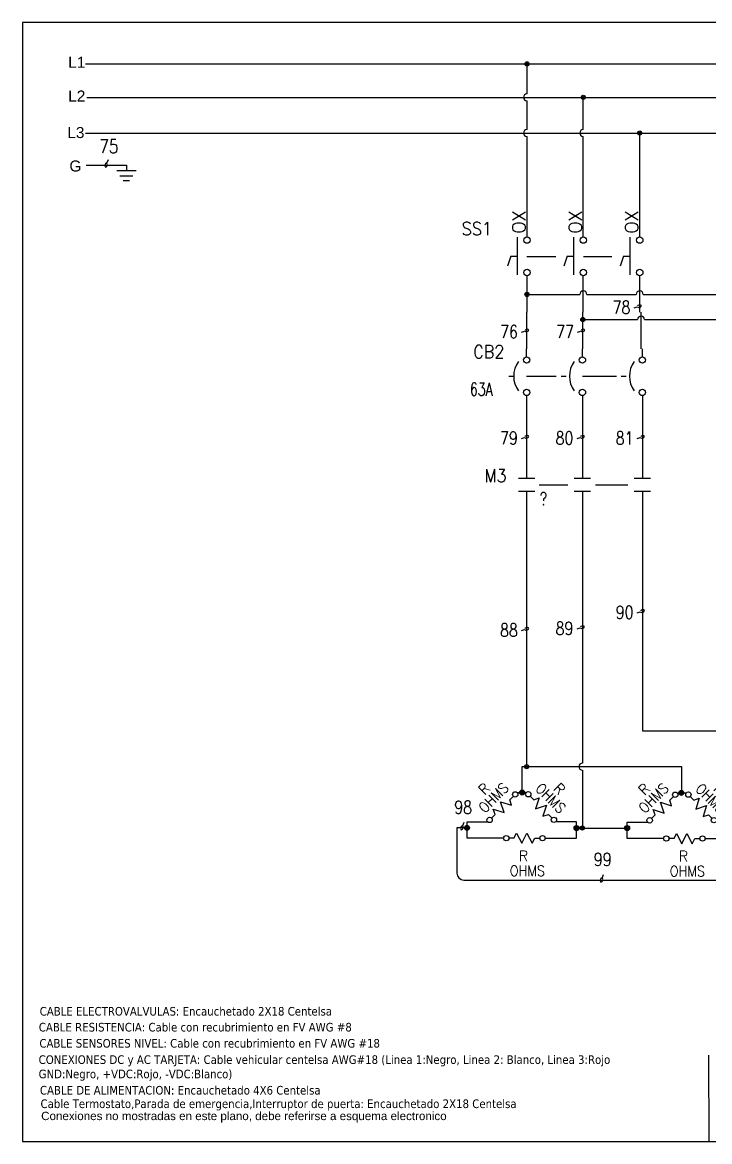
# Model space of a CAD drawing. Header units: inches. Extents: x 18.7 to 39.4, y 4.3 to 20.5.
# Drawn here: x 18.66 to 28.59, y 4.33 to 20.52 of the extents above; entities that cross this region are included whole.
import ezdxf
from ezdxf.enums import TextEntityAlignment as Align

# ---------------------------------------------------------------- set-up
doc = ezdxf.new("R2010")
doc.units = ezdxf.units.IN
doc.header["$MEASUREMENT"] = 0
doc.linetypes.add('HIDDEN2', pattern=[0.1875, 0.125, -0.0625])
for name, color, linetype in [('BLK_12AWG', 7, 'Continuous'), ('DESC', 250, 'Continuous'), ('LINK', 9, 'Continuous'), ('MISC', 7, 'Continuous'), ('SYMS', 7, 'Continuous'), ('TAGS', 150, 'Continuous'), ('WIREFIXED', 7, 'Continuous'), ('WIRES', 7, 'Continuous'), ('XREFCHILD', 134, 'Continuous')]:
    doc.layers.add(name, color=color, linetype=linetype)
doc.styles.add('SLDTEXTSTYLE0', font='tahoma.ttf')
doc.styles.get("Standard").update_dxf_attribs({"font": 'arial.ttf'})
doc.styles.add('WD', font='romans.shx')

# ---------------------------------------------------------------- blocks, each defined once
blk = doc.blocks.new('VGND2')
for p, q in [((0.09375, 0), (-0.09375, 0)), ((-0.0625, -0.046875), (0.0625, -0.046875)), ((-0.03125, -0.09375), (0.03125, -0.09375))]:
    blk.add_line(p, q)
at = {"style": 'WD', "flags": 1}
blk.add_attdef('X2TERM01', (0, 0), '', height=0.01, dxfattribs=at)
blk = doc.blocks.new('WD_WNH')
at = {"linetype": 'Continuous', "style": 'WD', "width": 0.8}
blk.add_attdef('WIRENO', text='', height=0.125, dxfattribs=at).set_placement((0, 0.062), align=Align.CENTER)
at = {"style": 'WD', "flags": 1}
for tag, p in [('W01USER', (0, 0.078)), ('W02USER', (0, 0.07)), ('W03USER', (0, 0.062)), ('W04USER', (0, 0.055)), ('W05USER', (0, 0.047)), ('W06USER', (0, 0.039)), ('W07USER', (0, 0.031)), ('W08USER', (0, 0.023)), ('W09USER', (0, 0.016)), ('W10USER', (0, 0.008))]:
    blk.add_attdef(tag, text='', height=0.005, dxfattribs=at).set_placement(p, align=Align.CENTER)
blk = doc.blocks.new('VCB1')
at = {"linetype": 'HIDDEN2'}
blk.add_line((-0.171, 0), (-0.125, 0), dxfattribs=at)
for centre in [(0, 0.156), (0, -0.156)]:
    blk.add_circle(centre, 0.0312)
blk.add_arc((0.109, 0), 0.234, 143.1301, 216.8699)
at = {"style": 'WD'}
for tag, p, width in [('INST', (0.219, 0.388), 0.7), ('LOC', (0.219, 0.219), 0.7), ('TAG1', (0.127, 0.064), 0.9), ('XREF', (0.129, -0.09), 0.7), ('DESC1', (0.129, -0.242), 0.7), ('DESC2', (0.129, -0.389), 0.7)]:
    blk.add_attdef(tag, p, '', height=0.125, dxfattribs=dict(at, width=width))
at = {"linetype": 'Continuous', "style": 'WD'}
for tag, height, flags, p in [('TERM01', 0.125, 8, (-0.055, 0.207)), ('MFG', 0.01, 9, (-0.142, -0.088)), ('CAT', 0.01, 9, (-0.142, -0.073))]:
    blk.add_attdef(tag, text='', height=height, dxfattribs=dict(at, flags=flags)).set_placement(p, align=Align.RIGHT)
at = {"style": 'WD', "width": 0.7}
blk.add_attdef('RATING1', text='', height=0.125, dxfattribs=at).set_placement((-0.188, 0.062), align=Align.RIGHT)
at = {"color": 7, "style": 'WD', "flags": 1}
for tag, p in [('X2TERM01', (0, 0.188)), ('X8TERM02', (0, -0.188))]:
    blk.add_attdef(tag, p, '', height=0.0125, dxfattribs=at)
at = {"color": 7, "style": 'WD'}
for tag, p in [('X4LINK', (-0.25, 0)), ('X1LINK', (0, 0))]:
    blk.add_attdef(tag, p, '', height=0.01, dxfattribs=at)
at = {"linetype": 'Continuous', "style": 'WD', "flags": 9}
blk.add_attdef('ASSYCODE', text='', height=0.01, dxfattribs=at).set_placement((-0.153, -0.106), align=Align.CENTER)
at = {"style": 'WD', "flags": 9}
for tag, p in [('FAMILY', (-0.142, -0.036)), ('CONTACT', (-0.129, -0.129))]:
    blk.add_attdef(tag, text='', height=0.01, dxfattribs=at).set_placement(p, align=Align.RIGHT)
at = {"linetype": 'Continuous', "style": 'WD', "flags": 8}
blk.add_attdef('TERM02', text='', height=0.125, dxfattribs=at).set_placement((-0.041, -0.213), align=Align.TOP_RIGHT)
blk = doc.blocks.new('VCB2')
at = {"linetype": 'HIDDEN2'}
blk.add_line((-0.203, 0), (-0.156, 0), dxfattribs=at)
for centre in [(0, 0.156), (0, -0.156)]:
    blk.add_circle(centre, 0.0312)
blk.add_arc((0.109, 0), 0.234, 143.1301, 216.8699)
at = {"style": 'WD'}
for tag, p, width in [('INST', (0.219, 0.388), 0.7), ('LOC', (0.219, 0.219), 0.7), ('TAG2', (0.127, 0.064), 0.9), ('XREF', (0.129, -0.09), 0.7), ('DESC1', (0.129, -0.242), 0.7), ('DESC2', (0.129, -0.389), 0.7)]:
    blk.add_attdef(tag, p, '', height=0.125, dxfattribs=dict(at, width=width))
at = {"linetype": 'Continuous', "style": 'WD', "flags": 8}
blk.add_attdef('TERM01', text='', height=0.125, dxfattribs=at).set_placement((-0.055, 0.207), align=Align.RIGHT)
at = {"style": 'WD', "width": 0.7}
blk.add_attdef('RATING1', text='', height=0.125, dxfattribs=at).set_placement((-0.188, 0.062), align=Align.RIGHT)
at = {"color": 7, "style": 'WD', "flags": 1}
for tag, p in [('X2TERM01', (0, 0.188)), ('X8TERM02', (0, -0.188))]:
    blk.add_attdef(tag, p, '', height=0.0125, dxfattribs=at)
at = {"color": 7, "style": 'WD'}
for tag, p in [('X4LINK', (-0.25, 0)), ('X1LINK', (0, 0))]:
    blk.add_attdef(tag, p, '', height=0.01, dxfattribs=at)
at = {"style": 'WD', "flags": 9}
for tag, p in [('CONTACT', (-0.129, -0.056)), ('FAMILY', (-0.142, -0.036))]:
    blk.add_attdef(tag, text='', height=0.01, dxfattribs=at).set_placement(p, align=Align.RIGHT)
at = {"linetype": 'Continuous', "style": 'WD', "flags": 8}
blk.add_attdef('TERM02', text='', height=0.125, dxfattribs=at).set_placement((-0.041, -0.213), align=Align.TOP_RIGHT)
blk = doc.blocks.new('VSS112')
for p, q in [((-0.094, 0.185), (-0.094, -0.18)), ((-0.156, 0), (-0.188, -0.094)), ((-0.156, 0), (-0.094, 0))]:
    blk.add_line(p, q)
for centre in [(0, 0.156), (0, -0.156)]:
    blk.add_circle(centre, 0.0312)
at = {"style": 'WD'}
blk.add_attdef('STATE', (-0.016, 0.219), '', height=0.125, rotation=90, dxfattribs=at)
for tag, p, width in [('INST', (0.219, 0.56), 0.7), ('LOC', (0.219, 0.391), 0.7), ('TAG1', (0.127, 0.064), 0.9), ('XREF', (0.129, -0.09), 0.7), ('DESC1', (0.129, -0.437), 0.7), ('DESC2', (0.129, -0.594), 0.7)]:
    blk.add_attdef(tag, p, '', height=0.125, dxfattribs=dict(at, width=width))
at = {"style": 'WD', "width": 0.7}
blk.add_attdef('POS2', (-0.188, 0.125), '', height=0.125, rotation=90, dxfattribs=at)
at = {"linetype": 'Continuous', "style": 'WD', "flags": 8}
for tag, p in [('TERM01', (0.047, 0.219)), ('TERM02', (0.047, -0.281))]:
    blk.add_attdef(tag, p, '', height=0.125, dxfattribs=at)
at = {"color": 7, "style": 'WD', "flags": 1}
for tag, p in [('X2TERM01', (0, 0.188)), ('X8TERM02', (0, -0.188))]:
    blk.add_attdef(tag, p, '', height=0.0125, dxfattribs=at)
at = {"color": 7, "style": 'WD'}
for tag, p in [('X4LINK', (-0.266, 0)), ('X1LINK', (0, 0))]:
    blk.add_attdef(tag, p, '', height=0.01, dxfattribs=at)
at = {"style": 'WD'}
for tag, p, flags in [('FAMILY', (-0.059, 0.054), 9), ('CONTACT', (-0.059, 0.037), 1)]:
    blk.add_attdef(tag, p, '', height=0.01, dxfattribs=dict(at, flags=flags))
at = {"linetype": 'Continuous', "style": 'WD', "flags": 9}
for tag, p in [('MFG', (-0.046, 0.005)), ('CAT', (-0.046, 0.019)), ('ASSYCODE', (-0.049, -0.011))]:
    blk.add_attdef(tag, text='', height=0.01, dxfattribs=at).set_placement(p, align=Align.CENTER)
at = {"style": 'WD', "width": 0.7}
blk.add_attdef('POS1', text='', height=0.125, rotation=90, dxfattribs=at).set_placement((-0.188, -0.125), align=Align.RIGHT)
blk = doc.blocks.new('WDDOT')
for radius in [0.03, 0.0187, 0.00929]:
    blk.add_circle((0, 0), radius)
blk = doc.blocks.new('HRE1T')
for p, q in [((-0.125, 0), (-0.188, 0)), ((-0.125, 0), (-0.094, 0.062)), ((-0.094, 0.062), (-0.031, -0.062)), ((-0.031, -0.062), (0.031, 0.062)), ((0.031, 0.062), (0.094, -0.062)), ((0.094, -0.062), (0.125, 0)), ((0.125, 0), (0.188, 0))]:
    blk.add_line(p, q)
for centre in [(-0.218, 0), (0.218, 0)]:
    blk.add_circle(centre, 0.0322)
at = {"style": 'WD'}
for tag, width, p in [('INST', 0.7, (0, 0.888)), ('LOC', 0.7, (0, 0.719)), ('DESC1', 0.7, (0, 0.562)), ('DESC2', 0.7, (0, 0.406)), ('RATING1', 0.9, (0.006, 0.094))]:
    blk.add_attdef(tag, text='', height=0.125, dxfattribs=dict(at, width=width)).set_placement(p, align=Align.CENTER)
blk.add_attdef('TAG1', text='', height=0.125, dxfattribs=at).set_placement((0, 0.25), align=Align.CENTER)
for tag, p, height, flags in [('FAMILY', (0.205, 0.152), 0.01, 9), ('X4TERM01', (-0.25, 0), 0.0125, 1), ('X1TERM02', (0.25, 0), 0.0125, 1)]:
    blk.add_attdef(tag, p, '', height=height, dxfattribs=dict(at, flags=flags))
at = {"linetype": 'Continuous', "style": 'WD', "flags": 9}
for tag, p in [('ASSYCODE', (0.219, 0.062)), ('MFG', (0.228, 0.089)), ('CAT', (0.23, 0.108))]:
    blk.add_attdef(tag, text='', height=0.01, dxfattribs=at).set_placement(p, align=Align.CENTER)
at = {"linetype": 'Continuous', "style": 'WD', "flags": 8}
blk.add_attdef('TERM01', text='', height=0.125, dxfattribs=at).set_placement((-0.312, -0.047), align=Align.TOP_RIGHT)
at = {"style": 'WD', "width": 0.9}
blk.add_attdef('RATING2', text='', height=0.125, dxfattribs=at).set_placement((0.006, -0.125), align=Align.TOP_CENTER)
at = {"linetype": 'Continuous', "style": 'WD', "flags": 8}
blk.add_attdef('TERM02', text='', height=0.125, dxfattribs=at).set_placement((0.312, -0.047), align=Align.TOP_LEFT)
blk = doc.blocks.new('VMS21')
at = {"linetype": 'Continuous'}
for p, q in [((-0.08, 0.062), (0.08, 0.062)), ((-0.08, -0.062), (0.08, -0.062))]:
    blk.add_line(p, q, dxfattribs=at)
at = {"style": 'WD'}
for tag, p, width in [('INST', (0.125, 0.281), 0.7), ('LOC', (0.125, 0.111), 0.7), ('TAG2', (0.127, -0.045), 0.9), ('XREF', (0.129, -0.199), 0.7), ('DESC1', (0.129, -0.351), 0.7), ('DESC2', (0.129, -0.508), 0.7), ('DESC3', (0.129, -0.664), 0.7)]:
    blk.add_attdef(tag, p, '', height=0.125, dxfattribs=dict(at, width=width))
at = {"linetype": 'Continuous', "style": 'WD', "width": 0.9, "flags": 8}
blk.add_attdef('TERM01', text='', height=0.125, dxfattribs=at).set_placement((-0.031, 0.125), align=Align.RIGHT)
at = {"style": 'WD'}
for tag, p, flags in [('FAMILY', (-0.181, 0.003), 9), ('CONTACT', (-0.181, -0.014), 1)]:
    blk.add_attdef(tag, p, '', height=0.01, dxfattribs=dict(at, flags=flags))
at = {"color": 7, "style": 'WD'}
for tag, p in [('X4LINK', (-0.141, 0)), ('X1LINK', (0.125, 0))]:
    blk.add_attdef(tag, p, '', height=0.01, dxfattribs=at)
at = {"color": 7, "style": 'WD', "flags": 1}
for tag, p in [('X2TERM01', (0, 0.062)), ('X8TERM02', (0, -0.062))]:
    blk.add_attdef(tag, p, '', height=0.0125, dxfattribs=at)
at = {"linetype": 'Continuous', "style": 'WD', "width": 0.9, "flags": 8}
blk.add_attdef('TERM02', text='', height=0.125, dxfattribs=at).set_placement((-0.031, -0.125), align=Align.TOP_RIGHT)
blk = doc.blocks.new('WD_WNV')
at = {"linetype": 'Continuous', "style": 'WD', "width": 0.8}
blk.add_attdef('WIRENO', text='', height=0.125, dxfattribs=at).set_placement((-0.05, 0), align=Align.MIDDLE_RIGHT)
at = {"style": 'WD', "flags": 1}
for tag, p in [('W01USER', (-0.062, 0.094)), ('W02USER', (-0.062, 0.086)), ('W03USER', (-0.062, 0.078)), ('W04USER', (-0.062, 0.07)), ('W05USER', (-0.062, 0.062)), ('W06USER', (-0.062, 0.055)), ('W07USER', (-0.062, 0.047)), ('W08USER', (-0.062, 0.039)), ('W09USER', (-0.062, 0.031)), ('W10USER', (-0.062, 0.023))]:
    blk.add_attdef(tag, text='', height=0.005, dxfattribs=at).set_placement(p, align=Align.CENTER)

msp = doc.modelspace()

# ---------------------------------------------------------------- linework, layer by layer
at = {"color": 7, "linetype": 'Continuous'}
for p, q in [((39.409, 20.516), (18.659, 20.516)), ((18.659, 20.516), (18.659, 4.331)), ((18.659, 4.331), (39.409, 4.331))]:
    msp.add_line(p, q, dxfattribs=at)
at = {"layer": 'BLK_12AWG'}
for p, q in [((19.571, 19.916), (37.946, 19.916)), ((25.952, 19.482), (25.952, 19.916)), ((19.591, 19.432), (37.966, 19.432)), ((26.766, 18.966), (26.766, 19.432)), ((25.952, 18.966), (25.952, 19.382)), ((19.571, 18.916), (37.946, 18.916)), ((25.952, 17.415), (25.952, 18.866)), ((26.766, 17.415), (26.766, 18.866)), ((27.581, 17.415), (27.581, 18.916)), ((25.952, 16.324), (25.952, 16.853)), ((26.766, 16.324), (26.766, 16.853)), ((27.581, 16.324), (27.581, 16.853)), ((25.952, 16.582), (26.716, 16.582)), ((26.816, 16.582), (27.531, 16.582)), ((27.631, 16.582), (33.515, 16.582)), ((25.949, 15.796), (25.949, 16.324)), ((26.759, 15.796), (26.759, 16.324)), ((26.759, 16.219), (27.55, 16.219)), ((27.6, 15.796), (27.6, 16.324)), ((27.65, 16.219), (29.68, 16.219)), ((25.947, 15.681), (25.947, 15.796)), ((26.752, 15.681), (26.752, 15.796)), ((27.619, 15.681), (27.619, 15.796))]:
    msp.add_line(p, q, dxfattribs=at)
for centre, start, end in [((25.952, 19.432), 90, 270), ((25.952, 18.916), 90, 270), ((26.766, 18.916), 90, 270), ((26.766, 16.582), 0, 180), ((27.581, 16.582), 0, 180), ((27.6, 16.219), 0, 180)]:
    msp.add_arc(centre, 0.05, start, end, dxfattribs=at)
at = {"layer": 'DESC'}
msp.add_line((28.586, 4.337), (28.582, 5.583), dxfattribs=at)
at = {"layer": 'LINK'}
for points in [[(25.95, 17.13), (26.37, 17.13)], [(26.77, 17.13), (27.18, 17.13)], [(25.945, 15.398), (26.375, 15.398)], [(26.755, 15.398), (27.245, 15.398)], [(26.13, 13.83), (26.54, 13.83)], [(26.94, 13.83), (27.41, 13.83)]]:
    msp.add_lwpolyline(points, dxfattribs=at)
at = {"layer": 'WIREFIXED'}
for points in [[(19.896, 18.528), (19.881, 18.483), (19.861, 18.473), (19.851, 18.444), (19.861, 18.424), (19.881, 18.434), (19.89, 18.463), (19.886, 18.473)], [(27.501, 16.389), (27.546, 16.404), (27.566, 16.395), (27.595, 16.404), (27.605, 16.424), (27.585, 16.434), (27.556, 16.424), (27.551, 16.414)], [(25.874, 16.035), (25.92, 16.05), (25.94, 16.04), (25.969, 16.05), (25.979, 16.07), (25.959, 16.08), (25.93, 16.07), (25.925, 16.06)], [(26.684, 16.035), (26.729, 16.05), (26.749, 16.04), (26.779, 16.05), (26.789, 16.07), (26.769, 16.08), (26.739, 16.07), (26.734, 16.06)], [(25.872, 14.497), (25.917, 14.512), (25.937, 14.503), (25.967, 14.512), (25.977, 14.532), (25.957, 14.542), (25.927, 14.532), (25.922, 14.522)], [(26.677, 14.497), (26.722, 14.512), (26.742, 14.503), (26.771, 14.512), (26.781, 14.532), (26.762, 14.542), (26.732, 14.532), (26.727, 14.522)], [(27.544, 14.497), (27.59, 14.512), (27.609, 14.503), (27.639, 14.512), (27.649, 14.532), (27.629, 14.542), (27.6, 14.532), (27.595, 14.522)], [(27.544, 11.979), (27.59, 11.994), (27.609, 11.984), (27.639, 11.994), (27.649, 12.014), (27.629, 12.024), (27.6, 12.014), (27.595, 12.004)], [(25.872, 11.721), (25.917, 11.736), (25.937, 11.726), (25.967, 11.736), (25.977, 11.756), (25.957, 11.766), (25.927, 11.756), (25.922, 11.746)], [(26.677, 11.746), (26.722, 11.761), (26.742, 11.751), (26.771, 11.761), (26.781, 11.781), (26.762, 11.791), (26.732, 11.781), (26.727, 11.771)], [(25.037, 8.944), (25.022, 8.898), (25.002, 8.888), (24.992, 8.859), (25.002, 8.839), (25.022, 8.849), (25.032, 8.879), (25.027, 8.888)], [(27.053, 8.189), (27.038, 8.144), (27.018, 8.134), (27.009, 8.104), (27.018, 8.084), (27.038, 8.094), (27.048, 8.124), (27.043, 8.134)]]:
    msp.add_lwpolyline(points, dxfattribs=at)
at = {"layer": 'WIRES'}
for p, q in [((19.58, 18.453), (20.162, 18.453)), ((20.162, 18.453), (20.162, 18.368)), ((25.947, 15.119), (25.947, 13.926)), ((26.752, 15.119), (26.752, 13.926)), ((27.619, 15.119), (27.619, 13.926)), ((25.947, 13.739), (25.947, 9.754)), ((26.752, 13.739), (26.752, 9.804)), ((27.619, 13.739), (27.619, 10.269)), ((27.619, 10.269), (29.123, 10.269)), ((25.882, 9.379), (25.882, 9.754)), ((25.882, 9.754), (28.183, 9.754)), ((28.183, 9.754), (28.183, 9.374)), ((26.752, 9.704), (26.752, 8.865)), ((25.809, 9.379), (25.944, 9.379)), ((28.122, 9.374), (28.257, 9.374)), ((25.085, 8.719), (25.085, 8.955)), ((25.085, 8.955), (25.385, 8.955)), ((26.669, 8.957), (26.369, 8.957)), ((26.669, 8.719), (26.669, 8.957)), ((27.398, 8.714), (27.398, 8.95)), ((27.398, 8.95), (27.698, 8.95)), ((25.085, 8.869), (24.939, 8.869)), ((24.939, 8.869), (24.939, 8.214)), ((26.669, 8.865), (27.398, 8.865)), ((25.614, 8.719), (25.085, 8.719)), ((26.214, 8.719), (26.669, 8.719)), ((27.927, 8.714), (27.398, 8.714)), ((28.527, 8.714), (28.982, 8.714)), ((25.039, 8.114), (29.017, 8.114))]:
    msp.add_line(p, q, dxfattribs=at)
for centre, radius, start in [((26.752, 9.754), 0.05, 90), ((25.039, 8.214), 0.1, 180)]:
    msp.add_arc(centre, radius, start, 270, dxfattribs=at)

# ---------------------------------------------------------------- block references
at = {"layer": 'SYMS'}
for p in [(25.952, 19.916), (26.766, 19.432), (27.581, 18.916), (25.952, 16.582), (26.759, 16.219), (25.947, 9.754), (26.752, 8.865)]:
    msp.add_blockref('WDDOT', p, dxfattribs=at)
for name, p, xscale, yscale, zscale in [('VGND2', (20.162, 18.368), 1.5, 1.5, 1.5), ('VCB2', (26.752, 15.4), 1.5, 1.5, 1.5), ('VCB2', (27.619, 15.4), 1.5, 1.5, 1.5), ('VMS21', (26.752, 13.832), 1.5, 1.5, 1.5), ('VMS21', (27.619, 13.832), 1.5, 1.5, 1.5), ('WDDOT', (25.882, 9.379), 1.2, 1.2, 1.2), ('WDDOT', (28.183, 9.374), 1.2, 1.2, 1.2), ('WDDOT', (25.085, 8.869), 1.2, 1.2, 1.2), ('WDDOT', (26.669, 8.865), 1.2, 1.2, 1.2), ('WDDOT', (27.398, 8.865), 1.2, 1.2, 1.2)]:
    msp.add_blockref(name, p, dxfattribs=dict(at, xscale=xscale, yscale=yscale, zscale=zscale))
ref = msp.add_blockref('VSS112', (25.952, 17.134), dxfattribs=dict(at, xscale=1.5, yscale=1.5, zscale=1.5))
ref.add_attrib('TAG1', 'SS1', (25.01, 17.44), dxfattribs={"layer": 'TAGS', "height": 0.1875, "style": 'WD', "width": 0.9})
ref.add_attrib('STATE', 'OX', (25.928, 17.462), dxfattribs={"layer": 'MISC', "height": 0.1875, "rotation": 90, "style": 'WD'})
ref = msp.add_blockref('VSS112', (26.766, 17.134), dxfattribs=dict(at, xscale=1.5, yscale=1.5, zscale=1.5))
ref.add_attrib('STATE', 'OX', (26.743, 17.462), dxfattribs={"layer": 'MISC', "height": 0.1875, "rotation": 90, "style": 'WD'})
ref = msp.add_blockref('VSS112', (27.581, 17.134), dxfattribs=dict(at, xscale=1.5, yscale=1.5, zscale=1.5))
ref.add_attrib('STATE', 'OX', (27.557, 17.462), dxfattribs={"layer": 'MISC', "height": 0.1875, "rotation": 90, "style": 'WD'})
ref = msp.add_blockref('VCB1', (25.947, 15.4), dxfattribs=dict(at, xscale=1.5, yscale=1.5, zscale=1.5))
ref.add_attrib('DESC1', '63A', (25.128, 15.118), dxfattribs={"layer": 'DESC', "height": 0.1875, "style": 'WD', "width": 0.7})
ref.add_attrib('TAG1', 'CB2', (25.176, 15.659), dxfattribs={"layer": 'TAGS', "height": 0.1875, "style": 'WD', "width": 0.9})
ref = msp.add_blockref('VMS21', (25.947, 13.832), dxfattribs=dict(at, xscale=1.5, yscale=1.5, zscale=1.5))
ref.add_attrib('XREF', '?', (26.14, 13.533), dxfattribs={"layer": 'XREFCHILD', "height": 0.188, "style": 'WD', "width": 0.7})
ref.add_attrib('TAG2', 'M3', (25.339, 13.867), dxfattribs={"layer": 'TAGS', "height": 0.1875, "style": 'WD', "width": 0.9})
ref = msp.add_blockref('HRE1T', (25.597, 9.167), dxfattribs=dict(at, xscale=1.2, yscale=1.2, zscale=1.2, rotation=45))
ref.add_attrib('RATING1', 'OHMS', dxfattribs={"layer": 'MISC', "color": 250, "height": 0.15, "rotation": 45, "style": 'WD', "width": 0.9}).set_placement((25.522, 9.251), align=Align.CENTER)
ref.add_attrib('TAG1', 'R', dxfattribs={"layer": 'TAGS', "color": 250, "height": 0.15, "rotation": 45, "style": 'WD'}).set_placement((25.385, 9.379), align=Align.CENTER)
ref = msp.add_blockref('HRE1T', (26.156, 9.169), dxfattribs=dict(at, xscale=1.2, yscale=1.2, zscale=1.2, rotation=315))
ref.add_attrib('RATING1', 'OHMS', dxfattribs={"layer": 'MISC', "color": 250, "height": 0.15, "rotation": 315, "style": 'WD', "width": 0.9}).set_placement((26.241, 9.244), align=Align.CENTER)
ref.add_attrib('TAG1', 'R', dxfattribs={"layer": 'TAGS', "color": 250, "height": 0.15, "rotation": 315, "style": 'WD'}).set_placement((26.369, 9.381), align=Align.CENTER)
ref = msp.add_blockref('HRE1T', (27.91, 9.162), dxfattribs=dict(at, xscale=1.2, yscale=1.2, zscale=1.2, rotation=45))
ref.add_attrib('RATING1', 'OHMS', dxfattribs={"layer": 'MISC', "color": 250, "height": 0.15, "rotation": 45, "style": 'WD', "width": 0.9}).set_placement((27.835, 9.246), align=Align.CENTER)
ref.add_attrib('TAG1', 'R', dxfattribs={"layer": 'TAGS', "color": 250, "height": 0.15, "rotation": 45, "style": 'WD'}).set_placement((27.698, 9.374), align=Align.CENTER)
ref = msp.add_blockref('HRE1T', (28.469, 9.164), dxfattribs=dict(at, xscale=1.2, yscale=1.2, zscale=1.2, rotation=315))
ref.add_attrib('RATING1', 'OHMS', dxfattribs={"layer": 'MISC', "color": 250, "height": 0.15, "rotation": 315, "style": 'WD', "width": 0.9}).set_placement((28.554, 9.239), align=Align.CENTER)
ref.add_attrib('TAG1', 'R', dxfattribs={"layer": 'TAGS', "color": 250, "height": 0.15, "rotation": 315, "style": 'WD'}).set_placement((28.682, 9.376), align=Align.CENTER)
ref = msp.add_blockref('HRE1T', (25.914, 8.719), dxfattribs=dict(at, xscale=1.2, yscale=1.2, zscale=1.2))
ref.add_attrib('RATING1', 'OHMS', dxfattribs={"layer": 'MISC', "color": 250, "height": 0.15, "rotation": 360, "style": 'WD', "width": 0.9}).set_placement((25.957, 8.172), align=Align.CENTER)
ref.add_attrib('TAG1', 'R', dxfattribs={"layer": 'TAGS', "color": 250, "height": 0.15, "rotation": 360, "style": 'WD'}).set_placement((25.901, 8.388), align=Align.CENTER)
ref = msp.add_blockref('HRE1T', (28.227, 8.714), dxfattribs=dict(at, xscale=1.2, yscale=1.2, zscale=1.2))
ref.add_attrib('RATING1', 'OHMS', dxfattribs={"layer": 'MISC', "color": 250, "height": 0.15, "rotation": 360, "style": 'WD', "width": 0.9}).set_placement((28.27, 8.167), align=Align.CENTER)
ref.add_attrib('TAG1', 'R', dxfattribs={"layer": 'TAGS', "color": 250, "height": 0.15, "rotation": 360, "style": 'WD'}).set_placement((28.214, 8.384), align=Align.CENTER)
at = {"layer": 'WIREFIXED'}
ref = msp.add_blockref('WD_WNH', (19.871, 18.453), dxfattribs=at)
ref.add_attrib('WIRENOF', '75', dxfattribs={"linetype": 'Continuous', "height": 0.2, "style": 'WD', "width": 0.8}).set_placement((19.908, 18.564), align=Align.BOTTOM_CENTER)
ref = msp.add_blockref('WD_WNV', (27.576, 16.414), dxfattribs=dict(at, xscale=1.5, yscale=1.5, zscale=1.5))
ref.add_attrib('WIRENOF', '78', dxfattribs={"linetype": 'Continuous', "height": 0.1875, "style": 'WD', "width": 0.8}).set_placement((27.447, 16.397), align=Align.MIDDLE_RIGHT)
ref = msp.add_blockref('WD_WNV', (25.949, 16.06), dxfattribs=dict(at, xscale=1.5, yscale=1.5, zscale=1.5))
ref.add_attrib('WIRENOF', '76', dxfattribs={"linetype": 'Continuous', "height": 0.1875, "style": 'WD', "width": 0.8}).set_placement((25.821, 16.042), align=Align.MIDDLE_RIGHT)
ref = msp.add_blockref('WD_WNV', (26.759, 16.06), dxfattribs=dict(at, xscale=1.5, yscale=1.5, zscale=1.5))
ref.add_attrib('WIRENOF', '77', dxfattribs={"linetype": 'Continuous', "height": 0.1875, "style": 'WD', "width": 0.8}).set_placement((26.631, 16.042), align=Align.MIDDLE_RIGHT)
ref = msp.add_blockref('WD_WNV', (25.947, 14.522), dxfattribs=dict(at, xscale=1.5, yscale=1.5, zscale=1.5))
ref.add_attrib('WIRENOF', '79', dxfattribs={"linetype": 'Continuous', "height": 0.1875, "style": 'WD', "width": 0.8}).set_placement((25.819, 14.505), align=Align.MIDDLE_RIGHT)
ref = msp.add_blockref('WD_WNV', (26.752, 14.522), dxfattribs=dict(at, xscale=1.5, yscale=1.5, zscale=1.5))
ref.add_attrib('WIRENOF', '80', dxfattribs={"linetype": 'Continuous', "height": 0.1875, "style": 'WD', "width": 0.8}).set_placement((26.623, 14.505), align=Align.MIDDLE_RIGHT)
ref = msp.add_blockref('WD_WNV', (27.619, 14.522), dxfattribs=dict(at, xscale=1.5, yscale=1.5, zscale=1.5))
ref.add_attrib('WIRENOF', '81', dxfattribs={"linetype": 'Continuous', "height": 0.1875, "style": 'WD', "width": 0.8}).set_placement((27.491, 14.505), align=Align.MIDDLE_RIGHT)
ref = msp.add_blockref('WD_WNV', (27.619, 12.004), dxfattribs=dict(at, xscale=1.5, yscale=1.5, zscale=1.5))
ref.add_attrib('WIRENOF', '90', dxfattribs={"linetype": 'Continuous', "height": 0.1875, "style": 'WD', "width": 0.8}).set_placement((27.491, 11.986), align=Align.MIDDLE_RIGHT)
ref = msp.add_blockref('WD_WNV', (25.947, 11.746), dxfattribs=dict(at, xscale=1.5, yscale=1.5, zscale=1.5))
ref.add_attrib('WIRENOF', '88', dxfattribs={"linetype": 'Continuous', "height": 0.1875, "style": 'WD', "width": 0.8}).set_placement((25.819, 11.728), align=Align.MIDDLE_RIGHT)
ref = msp.add_blockref('WD_WNV', (26.752, 11.771), dxfattribs=dict(at, xscale=1.5, yscale=1.5, zscale=1.5))
ref.add_attrib('WIRENOF', '89', dxfattribs={"linetype": 'Continuous', "height": 0.1875, "style": 'WD', "width": 0.8}).set_placement((26.623, 11.753), align=Align.MIDDLE_RIGHT)
ref = msp.add_blockref('WD_WNH', (25.012, 8.869), dxfattribs=dict(at, xscale=1.5, yscale=1.5, zscale=1.5))
ref.add_attrib('WIRENOF', '98', dxfattribs={"linetype": 'Continuous', "height": 0.1875, "style": 'WD', "width": 0.8}).set_placement((25.03, 9.016), align=Align.BOTTOM_CENTER)
ref = msp.add_blockref('WD_WNH', (27.028, 8.114), dxfattribs=dict(at, xscale=1.5, yscale=1.5, zscale=1.5))
ref.add_attrib('WIRENOF', '99', dxfattribs={"linetype": 'Continuous', "height": 0.1875, "style": 'WD', "width": 0.8}).set_placement((27.046, 8.261), align=Align.BOTTOM_CENTER)

# ---------------------------------------------------------------- texts
at = {"attachment_point": 1}
for s, width, insert, char_height in [('L1', 0.37194, (19.32, 20.019), 0.16), ('L2', 0.37194, (19.32, 19.531), 0.16), ('L3', 0.37194, (19.307, 19.003), 0.16), ('G', 0.37194, (19.338, 18.519), 0.16), ('Conexiones no mostradas en este plano, debe referirse a esquema electronico', 9.45621, (18.93, 4.762), 0.12)]:
    msp.add_mtext_dynamic_manual_height_columns(s, width=width, gutter_width=0.05, heights=[0], dxfattribs=dict(at, insert=insert, char_height=char_height))
at = {"color": 7, "linetype": 'Continuous', "lineweight": 0, "char_height": 0.1245, "attachment_point": 1, "style": 'SLDTEXTSTYLE0'}
for s, insert in [('CABLE ELECTROVALVULAS: Encauchetado 2X18 Centelsa', (18.909, 6.278)), ('CABLE RESISTENCIA: Cable con recubrimiento en FV AWG #8', (18.896, 6.048)), ('CABLE SENSORES NIVEL: Cable con recubrimiento en FV AWG #18', (18.905, 5.815)), ('CONEXIONES DC y AC TARJETA: Cable vehicular centelsa AWG#18 (Linea 1:Negro, Linea 2: Blanco, Linea 3:Rojo\\PGND:Negro, +VDC:Rojo, -VDC:Blanco)', (18.894, 5.579))]:
    msp.add_mtext(s, dxfattribs=dict(at, insert=insert))
at = {"char_height": 0.1245, "attachment_point": 1, "style": 'SLDTEXTSTYLE0'}
for s, width, insert in [('CABLE DE ALIMENTACION: Encauchetado 4X6 Centelsa', 8.56967, (18.912, 5.136)), ('Cable Termostato,Parada de emergencia,Interruptor de puerta: Encauchetado 2X18 Centelsa', 9.01035, (18.921, 4.941))]:
    msp.add_mtext_dynamic_manual_height_columns(s, width=width, gutter_width=1, heights=[0], dxfattribs=dict(at, insert=insert))

doc.saveas('drawing.dxf')
